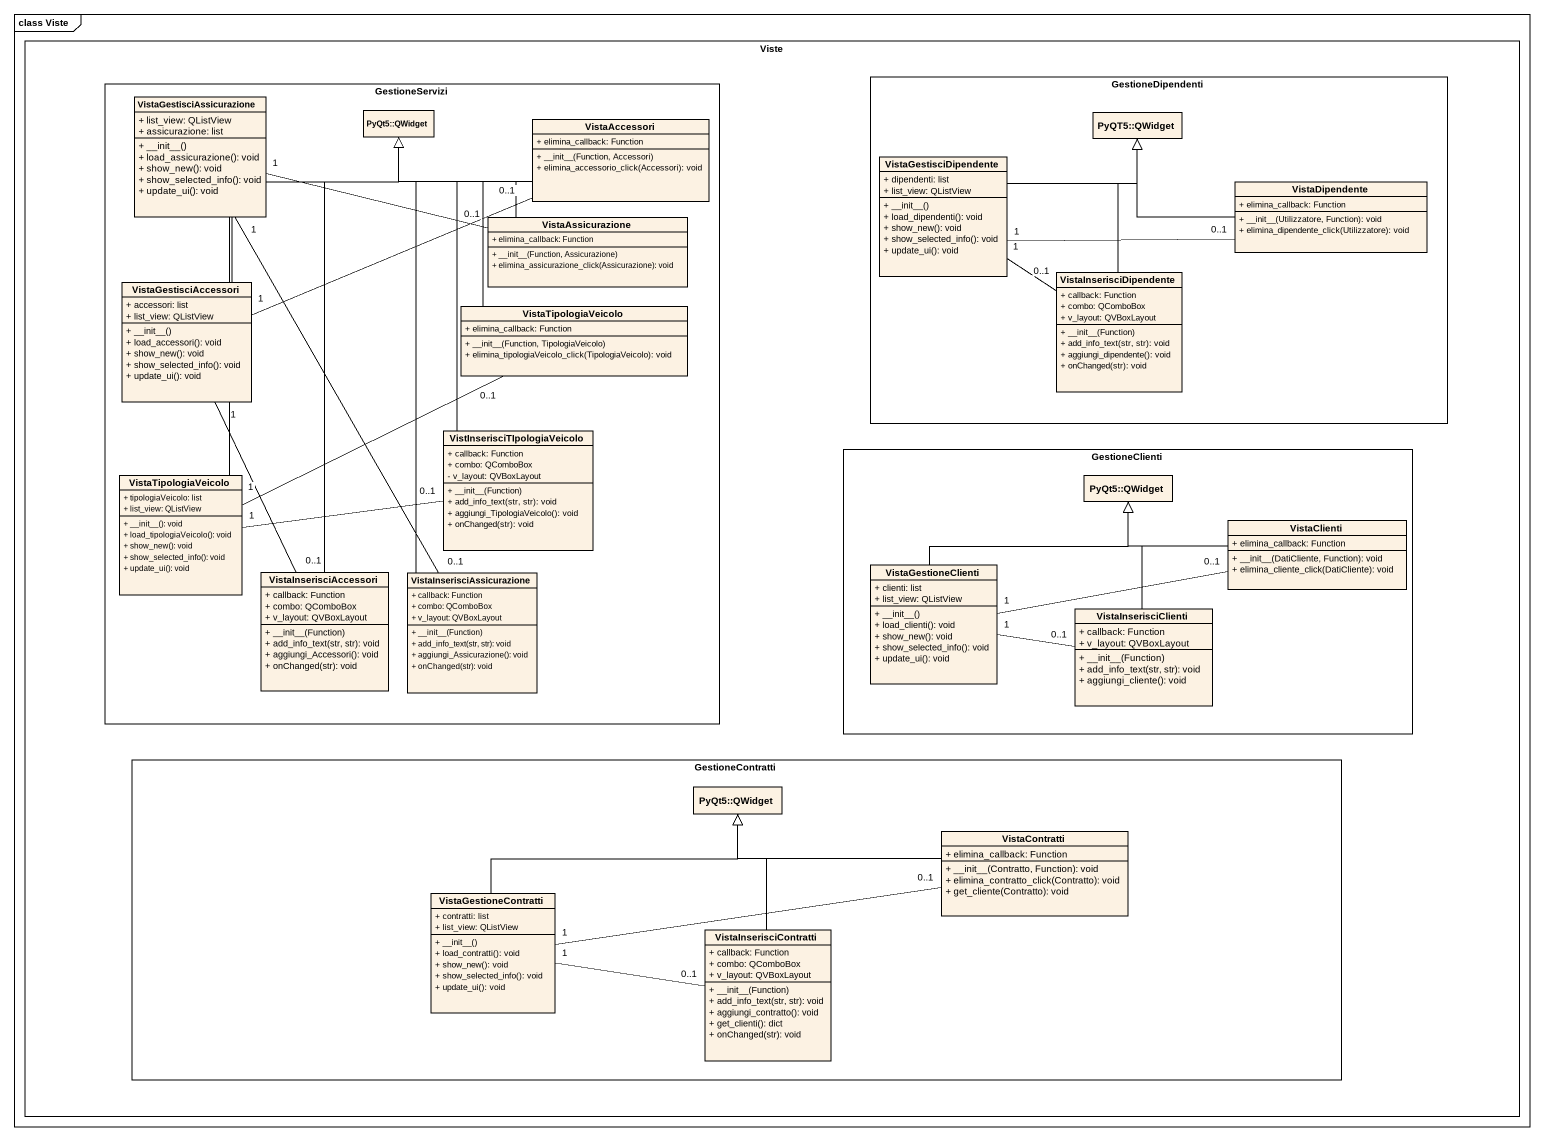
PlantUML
@startuml
mainframe class Viste
hide circle
hide empty members
skinparam classAttributeIconSize 0
rectangle Viste {
  rectangle GestioneDipendenti {
    class "PyQT5::QWidget" as PyQT5_QWidget
    class VistaGestisciDipendente {
      + dipendenti: list
      + list_view: QListView
      + ~__init~__()
      + load_dipendenti(): void
      + show_new(): void
      + show_selected_info(): void
      + update_ui(): void
    }
    class VistaDipendente {
      + elimina_callback: Function
      + ~__init~__(Utilizzatore, Function): void
      + elimina_dipendente_click(Utilizzatore): void
    }
    class VistaInserisciDipendente {
      + callback: Function
      + combo: QComboBox
      + v_layout: QVBoxLayout
      + ~__init~__(Function)
      + add_info_text(str, str): void
      + aggiungi_dipendente(): void
      + onChanged(str): void
    }
  }
  rectangle GestioneServizi {
    class VistaGestisciAssicurazione {
      + list_view: QListView
      + assicurazione: list
      + ~__init~__()
      + load_assicurazione(): void
      + show_new(): void
      + show_selected_info(): void
      + update_ui(): void
    }
    class "PyQt5::QWidget" as PyQt5_QWidget
    class VistaAccessori {
      + elimina_callback: Function
      + ~__init~__(Function, Accessori)
      + elimina_accessorio_click(Accessori): void
    }
    class VistaAssicurazione {
      + elimina_callback: Function
      + ~__init~__(Function, Assicurazione)
      + elimina_assicurazione_click(Assicurazione): void
    }
    class VistaGestisciAccessori {
      + accessori: list
      + list_view: QListView
      + ~__init~__()
      + load_accessori(): void
      + show_new(): void
      + show_selected_info(): void
      + update_ui(): void
    }
    class VistaTipologiaVeicolo {
      + elimina_callback: Function
      + ~__init~__(Function, TipologiaVeicolo)
      + elimina_tipologiaVeicolo_click(TipologiaVeicolo): void
    }
    class "VistInserisciTIpologiaVeicolo" as VistInserisciTIpologiaVeicol {
      + callback: Function
      + combo: QComboBox
      - v_layout: QVBoxLayout
      + ~__init~__(Function)
      + add_info_text(str, str): void
      + aggiungi_TipologiaVeicolo(): void
      + onChanged(str): void
    }
    class "VistaTipologiaVeicolo" as VistaTipologiaVeicolo_2 {
      + tipologiaVeicolo: list
      + list_view: QListView
      + ~__init~__(): void
      + load_tipologiaVeicolo(): void
      + show_new(): void
      + show_selected_info(): void
      + update_ui(): void
    }
    class VistaInserisciAccessori {
      + callback: Function
      + combo: QComboBox
      + v_layout: QVBoxLayout
      + ~__init~__(Function)
      + add_info_text(str, str): void
      + aggiungi_Accessori(): void
      + onChanged(str): void
    }
    class VistaInserisciAssicurazione {
      + callback: Function
      + combo: QComboBox
      + v_layout: QVBoxLayout
      + ~__init~__(Function)
      + add_info_text(str, str): void
      + aggiungi_Assicurazione(): void
      + onChanged(str): void
    }
  }
  rectangle GestioneClienti {
    class "PyQt5::QWidget" as PyQt5_QWidget_2
    class VistaClienti {
      + elimina_callback: Function
      + ~__init~__(DatiCliente, Function): void
      + elimina_cliente_click(DatiCliente): void
    }
    class VistaGestioneClienti {
      + clienti: list
      + list_view: QListView
      + ~__init~__()
      + load_clienti(): void
      + show_new(): void
      + show_selected_info(): void
      + update_ui(): void
    }
    class VistaInserisciClienti {
      + callback: Function
      + v_layout: QVBoxLayout
      + ~__init~__(Function)
      + add_info_text(str, str): void
      + aggiungi_cliente(): void
    }
  }
  rectangle GestioneContratti {
    class "PyQt5::QWidget" as PyQt5_QWidget_3
    class VistaContratti {
      + elimina_callback: Function
      + ~__init~__(Contratto, Function): void
      + elimina_contratto_click(Contratto): void
      + get_cliente(Contratto): void
    }
    class VistaGestioneContratti {
      + contratti: list
      + list_view: QListView
      + ~__init~__()
      + load_contratti(): void
      + show_new(): void
      + show_selected_info(): void
      + update_ui(): void
    }
    class VistaInserisciContratti {
      + callback: Function
      + combo: QComboBox
      + v_layout: QVBoxLayout
      + ~__init~__(Function)
      + add_info_text(str, str): void
      + aggiungi_contratto(): void
      + get_clienti(): dict
      + onChanged(str): void
    }
  }
}
VistaGestisciAssicurazione -right-|> PyQt5_QWidget
VistaGestisciAssicurazione "1" -right- "0..1" VistaAssicurazione
VistaGestisciAssicurazione "1" -- "0..1" VistaInserisciAssicurazione
VistaAccessori -left-|> PyQt5_QWidget
VistaGestisciDipendente -right-|> PyQT5_QWidget
VistaGestisciDipendente "1" -right- "0..1" VistaDipendente
VistaDipendente -left-|> PyQT5_QWidget
VistaAssicurazione -up-|> PyQt5_QWidget
VistaGestisciAccessori -up-|> PyQt5_QWidget
VistaGestisciAccessori "1" -right- "0..1" VistaAccessori
VistaInserisciDipendente -up-|> PyQT5_QWidget
VistaInserisciDipendente "0..1" -up- "1" VistaGestisciDipendente
VistaTipologiaVeicolo -up-|> PyQt5_QWidget
VistInserisciTIpologiaVeicol -up-|> PyQt5_QWidget
VistaTipologiaVeicolo_2 -up-|> PyQt5_QWidget
VistaTipologiaVeicolo_2 "1" -right- "0..1" VistaTipologiaVeicolo
VistaTipologiaVeicolo_2 "1" -right- "0..1" VistInserisciTIpologiaVeicol
VistaClienti -left-|> PyQt5_QWidget_2
VistaInserisciAccessori -up-|> PyQt5_QWidget
VistaInserisciAccessori "0..1" -up- "1" VistaGestisciAccessori
VistaInserisciAssicurazione -up-|> PyQt5_QWidget
VistaGestioneClienti -up-|> PyQt5_QWidget_2
VistaGestioneClienti "1" -right- "0..1" VistaClienti
VistaInserisciClienti -up-|> PyQt5_QWidget_2
VistaInserisciClienti "0..1" -left- "1" VistaGestioneClienti
VistaContratti -left-|> PyQt5_QWidget_3
VistaGestioneContratti -up-|> PyQt5_QWidget_3
VistaGestioneContratti "1" -right- "0..1" VistaContratti
VistaGestioneContratti "1" -right- "0..1" VistaInserisciContratti
VistaInserisciContratti -up-|> PyQt5_QWidget_3
@enduml
